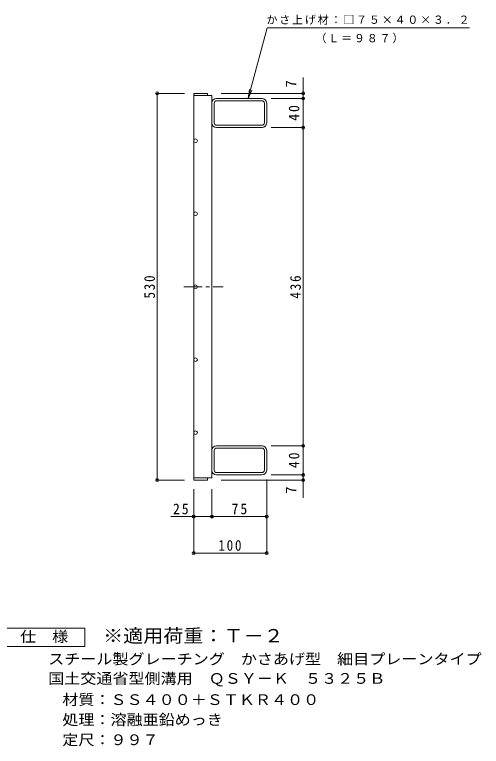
# Model space of a CAD drawing. Units: millimetres, scale not verified. Extents: x -781 to 868, y -688 to 567.
# Drawn here: x 228 to 868, y -530 to 473 of the extents above; entities that cross this region are included whole.
import ezdxf
from ezdxf.enums import TextEntityAlignment as Align

# ---------------------------------------------------------------- set-up
doc = ezdxf.new("R2010")
doc.units = ezdxf.units.MM
doc.header["$LTSCALE"] = 5
doc.header["$PDMODE"] = 32
doc.header["$PDSIZE"] = 4
doc.linetypes.add('CHAIN1', pattern=[8, 5, -1, 1, -1])
for name, color, linetype, lineweight in [('A-1_ピット', 2, 'Continuous', 9), ('A-2_蓋', 3, 'Continuous', 9), ('A-4_寸法', 7, 'Continuous', 9), ('F-4_F-4ﾚｲﾔ', 2, 'Continuous', 9)]:
    doc.layers.add(name, color=color, linetype=linetype, lineweight=lineweight)
doc.layers.add('F-5_F-5ﾚｲﾔ', color=2, linetype='Continuous')
doc.styles.add('ＭＳ ゴシック', font='')
doc.styles.get('ＭＳ ゴシック').set_extended_font_data('MS Gothic')

msp = doc.modelspace()

# ---------------------------------------------------------------- linework, layer by layer
at = {"layer": 'A-1_ピット'}
for p, q in [((501.713, 324.679), (501.713, 351.879)), ((567.113, 355.079), (504.913, 355.079)), ((567.113, 358.279), (504.914, 358.279)), ((570.314, 324.679), (570.314, 351.879)), ((573.514, 324.679), (573.514, 351.879)), ((504.914, 321.479), (567.113, 321.479)), ((567.113, 318.279), (504.914, 318.279)), ((567.113, -117.722), (504.914, -117.722)), ((501.713, -124.122), (501.713, -151.321)), ((504.914, -120.922), (567.113, -120.922)), ((570.314, -124.122), (570.314, -151.321)), ((573.514, -124.122), (573.514, -151.322)), ((567.113, -154.522), (504.913, -154.522)), ((567.113, -157.721), (504.914, -157.721))]:
    msp.add_line(p, q, dxfattribs=at)
for centre, radius, start, end in [((504.914, 351.879), 6.4, 90, 180), ((504.913, 351.879), 3.2, 90, 180), ((567.113, 351.879), 6.4, 0, 90), ((567.113, 351.879), 3.2, 0, 90), ((504.914, 324.679), 6.4, 180, 270), ((504.914, 324.679), 3.2, 180, 270), ((567.113, 324.679), 6.4, 270, 0), ((567.113, 324.679), 3.2, 270, 0), ((504.914, -124.122), 6.4, 90, 180), ((567.113, -124.122), 6.4, 0, 90), ((504.914, -124.122), 3.2, 90, 180), ((567.113, -124.122), 3.2, 0, 90), ((504.914, -151.322), 6.4, 180, 270), ((504.913, -151.321), 3.2, 180, 270), ((567.113, -151.321), 3.2, 270, 0), ((567.113, -151.322), 6.4, 270, 0)]:
    msp.add_arc(centre, radius, start, end, dxfattribs=at)
at = {"layer": 'A-2_蓋'}
for p, q in [((473.513, 365.279), (473.513, -164.721)), ((473.513, 362.279), (498.514, 362.279))]:
    msp.add_line(p, q, dxfattribs=at)
at = {"layer": 'A-2_蓋', "linetype": 'CHAIN1'}
msp.add_line((460.135, 100.279), (514.072, 100.279), dxfattribs=at)
at = {"layer": 'A-2_蓋'}
for points in [[(473.513, 365.279), (492.514, 365.279), (492.514, 362.279)], [(473.513, -161.721), (498.514, -161.721), (498.514, 362.279)], [(473.513, -164.721), (492.514, -164.721), (492.514, -161.721)]]:
    msp.add_lwpolyline(points, dxfattribs=at)
for centre in [(476.014, 300.279), (476.014, 200.279), (476.014, 100.278), (476.014, 0.278), (476.014, -99.722)]:
    msp.add_circle(centre, 2.5, dxfattribs=at)
at = {"layer": 'A-4_寸法'}
for p, q in [((548.272, 358.279), (574.263, 455.279)), ((574.263, 455.279), (851.223, 455.279)), ((623.514, 358.279), (623.514, 386.916)), ((461.013, 365.279), (422.013, 365.279)), ((423.513, -164.721), (423.513, 365.279)), ((511.014, 365.279), (625.014, 365.279)), ((548.272, 358.279), (549.904, 370.672)), ((548.272, 358.279), (553.056, 369.827)), ((579.613, 358.279), (625.014, 358.279)), ((623.514, 318.279), (623.514, 358.279)), ((579.613, 318.279), (625.014, 318.279)), ((623.514, -117.722), (623.514, 318.279)), ((579.613, -117.722), (625.014, -117.722)), ((623.514, -157.722), (623.514, -117.722)), ((579.613, -157.722), (625.014, -157.722)), ((623.514, -189.166), (623.514, -157.722)), ((461.013, -164.721), (422.013, -164.721)), ((511.014, -164.721), (625.014, -164.721)), ((573.513, -163.822), (573.513, -266.221)), ((473.513, -177.221), (473.513, -266.221)), ((498.514, -177.221), (498.514, -216.221)), ((442.174, -214.721), (498.514, -214.721)), ((498.514, -214.721), (573.513, -214.721)), ((473.513, -264.721), (573.513, -264.721))]:
    msp.add_line(p, q, dxfattribs=at)
for p in [(423.513, 365.279), (623.514, 365.279), (623.514, 358.279), (623.514, 318.279), (623.514, -117.722), (623.514, -157.722), (423.513, -164.721), (623.514, -164.721), (473.513, -214.721), (498.514, -214.721), (573.513, -214.721), (473.513, -264.721), (573.513, -264.721)]:
    msp.add_point(p, dxfattribs=at)
at = {"layer": 'F-4_F-4ﾚｲﾔ'}
msp.add_lwpolyline([(211.858, -392.68), (211.858, -367.68), (324.358, -367.68), (324.358, -392.68)], close=True, dxfattribs=at)

# ---------------------------------------------------------------- texts
at = {"layer": 'A-4_寸法', "color": 2, "style": 'ＭＳ ゴシック'}
for p in [(618.514, 373.294), (618.514, -183.43)]:
    msp.add_text('7', height=14.66, rotation=90, dxfattribs=at).set_placement(p, align=Align.BOTTOM_LEFT)
at = {"layer": 'A-4_寸法', "char_height": 11, "attachment_point": 7, "style": 'ＭＳ ゴシック'}
for s, insert in [('\\T1.17;かさ上げ材：□７５×４０×３．２', (573.215, 459.369)), ('\\T1.17;（Ｌ＝９８７）', (640.479, 433.86))]:
    msp.add_mtext(s, dxfattribs=dict(at, insert=insert))
at = {"layer": 'A-4_寸法', "color": 2, "char_height": 14.66, "attachment_point": 7, "rotation": 90, "style": 'ＭＳ ゴシック'}
for s, insert in [('\\T1.27;\\W0.95;40', (618.514, 327.654)), ('\\T1.27;\\W0.9;530', (420.513, 84.029)), ('\\T1.27;\\W0.9;436', (620.514, 84.029)), ('\\T1.27;\\W0.95;40', (618.514, -148.347))]:
    msp.add_mtext(s, dxfattribs=dict(at, insert=insert))
at = {"layer": 'A-4_寸法', "color": 2, "char_height": 14.66, "attachment_point": 7, "style": 'ＭＳ ゴシック'}
for s, insert in [('\\T1.27;\\W0.95;25', (445.104, -211.721)), ('\\T1.27;\\W0.95;75', (525.388, -211.721)), ('\\T1.27;\\W0.9;100', (507.263, -261.721))]:
    msp.add_mtext(s, dxfattribs=dict(at, insert=insert))
at = {"layer": 'F-4_F-4ﾚｲﾔ', "style": 'ＭＳ ゴシック', "width": 1.1}
for s, p in [('仕\u3000様', (235.608, -390.949)), ('スチール製グレーチング\u3000かさあげ型\u3000細目プレーンタイプ', (274.153, -421.64)), ('国土交通省型側溝用\u3000ＱＳＹ－Ｋ\u3000５３２５Ｂ', (274.153, -448.298)), ('材質：ＳＳ４００＋ＳＴＫＲ４００', (293.51, -477.324)), ('処理：溶融亜鉛めっき', (293.51, -504.824)), ('定尺：９９７', (293.51, -532.325))]:
    msp.add_text(s, height=14.66, dxfattribs=at).set_placement(p, align=Align.BOTTOM_LEFT)
at = {"layer": 'F-5_F-5ﾚｲﾔ', "color": 3, "style": 'ＭＳ ゴシック', "width": 1.1}
msp.add_text('※適用荷重：Ｔ－２', height=18.33, dxfattribs=at).set_placement((349.358, -392.68), align=Align.BOTTOM_LEFT)

doc.saveas('drawing.dxf')
